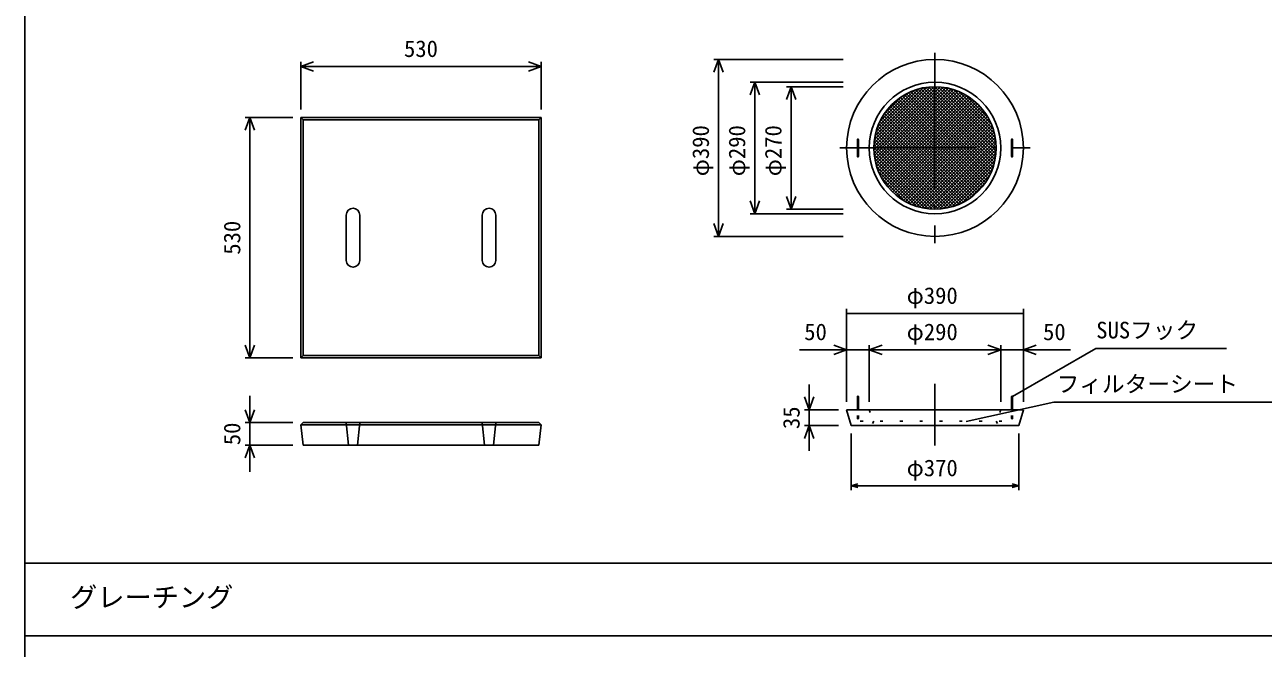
# Model space of a CAD drawing. Units: millimetres, scale not verified. Extents: x 12 to 21012, y 0 to 14850.
# Drawn here: x 9362 to 12094, y 9335 to 10710 of the extents above; entities that cross this region are included whole.
import ezdxf
from ezdxf.enums import TextEntityAlignment as Align

# ---------------------------------------------------------------- set-up
doc = ezdxf.new("R2010")
doc.units = ezdxf.units.MM
doc.header["$LTSCALE"] = 25
doc.linetypes.add('DOTTED', pattern=[1.75, 0.25, -1.5])
doc.linetypes.add('LONG_DASHED_DOTTED', pattern=[15.25, 12, -1.5, 0.25, -1.5])
for name, color, linetype, lineweight in [('CENTER', 7, 'LONG_DASHED_DOTTED', 25), ('DIM', 7, 'Continuous', 25), ('HATCH', 6, 'Continuous', 25), ('OUTLINE', 3, 'Continuous', 25), ('OUTLINE2', 4, 'DOTTED', 25), ('TXT', 7, 'Continuous', 25)]:
    doc.layers.add(name, color=color, linetype=linetype, lineweight=lineweight)
doc.styles.add('ＭＳ ゴシック', font='')
doc.styles.get('ＭＳ ゴシック').set_extended_font_data('MS Gothic')

msp = doc.modelspace()

# ---------------------------------------------------------------- linework, layer by layer
at = {"layer": 'CENTER'}
for p, q in [((11369.96, 10648.43), (11369.96, 10228.43)), ((11159.96, 10438.43), (11579.96, 10438.43)), ((11369.96, 9918.04), (11369.96, 9782.62))]:
    msp.add_line(p, q, dxfattribs=at)
at = {"layer": 'DIM'}
for p, q in [((9971.4, 10618.01), (9999.59, 10628.27)), ((9971.4, 10628.01), (9971.4, 10523.01)), ((10501.4, 10618.01), (10473.21, 10628.27)), ((10501.4, 10628.01), (10501.4, 10523.01)), ((10892.46, 10633.43), (10882.2, 10605.24)), ((10882.46, 10633.43), (11167.46, 10633.43)), ((10892.46, 10243.43), (10892.46, 10633.43)), ((10902.72, 10605.24), (10892.46, 10633.43)), ((9971.4, 10618.01), (10501.4, 10618.01)), ((9999.59, 10607.75), (9971.4, 10618.01)), ((10473.21, 10607.75), (10501.4, 10618.01)), ((10972.46, 10583.43), (10962.2, 10555.24)), ((10962.46, 10583.43), (11167.46, 10583.43)), ((10972.46, 10293.43), (10972.46, 10583.43)), ((10982.72, 10555.24), (10972.46, 10583.43)), ((11052.46, 10573.43), (11042.2, 10545.24)), ((11042.46, 10573.43), (11167.46, 10573.43)), ((11052.46, 10303.43), (11052.46, 10573.43)), ((11062.72, 10545.24), (11052.46, 10573.43)), ((9858.9, 10505.51), (9848.64, 10477.32)), ((9848.9, 10505.51), (9953.9, 10505.51)), ((9858.9, 9975.51), (9858.9, 10505.51)), ((9869.16, 10477.32), (9858.9, 10505.51)), ((11052.46, 10303.43), (11042.2, 10331.62)), ((11062.72, 10331.62), (11052.46, 10303.43)), ((10972.46, 10293.43), (10962.2, 10321.62)), ((10982.72, 10321.62), (10972.46, 10293.43)), ((11042.46, 10303.43), (11167.46, 10303.43)), ((10892.46, 10243.43), (10882.2, 10271.62)), ((10902.72, 10271.62), (10892.46, 10243.43)), ((10962.46, 10293.43), (11167.46, 10293.43)), ((10882.46, 10243.43), (11167.46, 10243.43)), ((11174.96, 10083.54), (11174.96, 9878.54)), ((11564.96, 10083.54), (11564.96, 9878.54)), ((11174.96, 10073.54), (11564.96, 10073.54)), ((9858.9, 9975.51), (9848.64, 10003.7)), ((9869.16, 10003.7), (9858.9, 9975.51)), ((11174.96, 9993.54), (11146.77, 10003.8)), ((11224.96, 9993.54), (11253.15, 10003.8)), ((11224.96, 10003.54), (11224.96, 9878.54)), ((11514.96, 9993.54), (11486.77, 10003.8)), ((11514.96, 10003.54), (11514.96, 9878.54)), ((11564.96, 9993.54), (11593.15, 10003.8)), ((9848.9, 9975.51), (9953.9, 9975.51)), ((11174.96, 9993.54), (11071.44, 9993.54)), ((11146.77, 9983.27), (11174.96, 9993.54)), ((11174.96, 9993.54), (11224.96, 9993.54)), ((11224.96, 9993.54), (11514.96, 9993.54)), ((11253.15, 9983.27), (11224.96, 9993.54)), ((11486.77, 9983.27), (11514.96, 9993.54)), ((11514.96, 9993.54), (11564.96, 9993.54)), ((11564.96, 9993.54), (11514.96, 9993.54)), ((11564.96, 9993.54), (11668.48, 9993.54)), ((11593.15, 9983.27), (11564.96, 9993.54)), ((11092.46, 9861.04), (11092.46, 9916.55)), ((9858.9, 9832.93), (9858.9, 9891.77)), ((11092.46, 9861.04), (11082.2, 9889.23)), ((11102.72, 9889.23), (11092.46, 9861.04)), ((9858.9, 9832.93), (9848.64, 9861.12)), ((9869.16, 9861.12), (9858.9, 9832.93)), ((11082.46, 9861.04), (11157.46, 9861.04)), ((11092.46, 9826.04), (11092.46, 9861.04)), ((9848.9, 9832.93), (9953.9, 9832.93)), ((9858.9, 9782.93), (9858.9, 9832.93)), ((11092.46, 9826.04), (11082.2, 9797.84)), ((11082.46, 9826.04), (11157.46, 9826.04)), ((11092.46, 9826.04), (11092.46, 9770.52)), ((11102.72, 9797.84), (11092.46, 9826.04)), ((11184.96, 9683.54), (11184.96, 9808.54)), ((11554.96, 9683.54), (11554.96, 9808.54)), ((9858.9, 9782.93), (9848.64, 9754.74)), ((9848.9, 9782.93), (9953.9, 9782.93)), ((9858.9, 9782.93), (9858.9, 9724.09)), ((9869.16, 9754.74), (9858.9, 9782.93)), ((11184.96, 9693.54), (11199.45, 9697.42)), ((11554.96, 9693.54), (11540.47, 9697.42)), ((11184.96, 9693.54), (11554.96, 9693.54)), ((11184.96, 9693.54), (11199.45, 9689.65)), ((11554.96, 9693.54), (11540.47, 9689.65))]:
    msp.add_line(p, q, dxfattribs=at)
at = {"layer": 'HATCH'}
for p, q in [((11234.98, 10440.79), (11367.6, 10573.41)), ((11235.04, 10433.78), (11374.61, 10573.35)), ((11235.31, 10448.2), (11360.19, 10573.08)), ((11235.43, 10427.1), (11381.28, 10572.95)), ((11236.12, 10456.07), (11352.32, 10572.27)), ((11236.12, 10420.72), (11387.66, 10572.26)), ((11237.08, 10414.61), (11393.78, 10571.31)), ((11237.51, 10464.53), (11343.86, 10570.88)), ((11343.74, 10570.86), (11502.39, 10412.21)), ((11349.76, 10571.91), (11503.44, 10418.23)), ((11356.04, 10572.71), (11504.24, 10424.51)), ((11362.59, 10573.23), (11504.76, 10431.06)), ((11369.46, 10573.43), (11504.96, 10437.93)), ((11376.7, 10573.26), (11504.79, 10445.17)), ((11384.37, 10572.66), (11504.19, 10452.84)), ((11392.58, 10571.52), (11503.05, 10461.05)), ((11238.27, 10408.72), (11399.66, 10570.12)), ((11239.66, 10473.76), (11334.63, 10568.72)), ((11239.67, 10403.06), (11405.33, 10568.71)), ((11241.28, 10397.6), (11410.79, 10567.11)), ((11242.91, 10484.08), (11324.31, 10565.48)), ((11243.08, 10392.32), (11416.07, 10565.31)), ((11245.05, 10387.22), (11421.17, 10563.34)), ((11247.19, 10382.29), (11426.1, 10561.2)), ((11247.93, 10496.17), (11312.22, 10560.46)), ((11249.48, 10377.51), (11430.87, 10558.9)), ((11251.93, 10372.89), (11435.5, 10556.45)), ((11254.53, 10368.42), (11439.97, 10553.86)), ((11256.91, 10512.22), (11296.17, 10551.48)), ((11257.27, 10364.09), (11444.3, 10551.12)), ((11260.15, 10359.9), (11448.49, 10548.24)), ((11263.17, 10355.84), (11452.55, 10545.22)), ((11285.78, 10543.97), (11475.5, 10354.25)), ((11289.78, 10547.04), (11478.57, 10358.25)), ((11293.92, 10549.98), (11481.5, 10362.39)), ((11298.19, 10552.77), (11484.3, 10366.66)), ((11302.61, 10555.43), (11486.96, 10371.08)), ((11307.17, 10557.94), (11489.47, 10375.64)), ((11311.88, 10560.3), (11491.83, 10380.35)), ((11316.75, 10562.5), (11494.03, 10385.22)), ((11321.78, 10564.54), (11496.07, 10390.25)), ((11326.98, 10566.41), (11497.94, 10395.45)), ((11332.37, 10568.09), (11499.62, 10400.84)), ((11337.95, 10569.58), (11501.11, 10406.42)), ((11401.47, 10569.7), (11501.23, 10469.94)), ((11411.3, 10566.94), (11498.47, 10479.77)), ((11422.55, 10562.77), (11494.29, 10491.02)), ((11436.48, 10555.9), (11487.43, 10504.96)), ((11261.47, 10518.78), (11450.31, 10329.94)), ((11264.55, 10522.77), (11454.3, 10333.02)), ((11266.32, 10351.92), (11456.47, 10542.07)), ((11267.76, 10526.64), (11458.16, 10336.23)), ((11269.6, 10348.13), (11460.25, 10538.79)), ((11271.1, 10530.37), (11461.89, 10339.57)), ((11273.02, 10344.48), (11463.91, 10535.37)), ((11274.57, 10533.96), (11465.49, 10343.04)), ((11276.56, 10340.95), (11467.44, 10531.83)), ((11278.18, 10537.43), (11468.96, 10346.65)), ((11280.24, 10337.56), (11470.83, 10528.15)), ((11281.91, 10540.77), (11472.3, 10350.38)), ((11284.05, 10334.29), (11474.09, 10524.34)), ((11287.99, 10331.16), (11477.22, 10520.4)), ((11292.06, 10328.17), (11480.22, 10516.33)), ((11245.98, 10491.85), (11423.38, 10314.45)), ((11248.19, 10496.71), (11428.24, 10316.66)), ((11250.55, 10501.42), (11432.94, 10319.02)), ((11253.07, 10505.97), (11437.5, 10321.54)), ((11255.73, 10510.38), (11441.91, 10324.2)), ((11258.53, 10514.65), (11446.18, 10327)), ((11296.28, 10325.31), (11483.08, 10512.11)), ((11300.63, 10322.59), (11485.8, 10507.76)), ((11305.12, 10320.02), (11488.37, 10503.26)), ((11309.77, 10317.59), (11490.8, 10498.62)), ((11314.57, 10315.32), (11493.07, 10493.82)), ((11319.52, 10313.2), (11495.18, 10488.86)), ((11237.58, 10464.89), (11396.42, 10306.05)), ((11238.87, 10470.68), (11402.2, 10307.34)), ((11240.36, 10476.25), (11407.78, 10308.84)), ((11242.06, 10481.63), (11413.16, 10310.53)), ((11243.93, 10486.82), (11418.35, 10312.4)), ((11324.65, 10311.26), (11497.13, 10483.74)), ((11329.95, 10309.49), (11498.9, 10478.43)), ((11335.45, 10307.92), (11500.47, 10472.94)), ((11341.14, 10306.54), (11501.85, 10467.24)), ((11347.06, 10305.39), (11503, 10461.33)), ((11234.96, 10439.23), (11370.75, 10303.43)), ((11235.18, 10446.08), (11377.61, 10303.65)), ((11235.71, 10452.62), (11384.15, 10304.18)), ((11236.52, 10458.88), (11390.41, 10304.99)), ((11353.22, 10304.47), (11503.92, 10455.17)), ((11359.64, 10303.82), (11504.56, 10448.75)), ((11366.37, 10303.48), (11504.91, 10442.02)), ((11373.43, 10303.47), (11504.91, 10434.95)), ((11235.11, 10432), (11363.53, 10303.58)), ((11235.69, 10424.35), (11355.88, 10304.17)), ((11236.81, 10416.17), (11347.7, 10305.28)), ((11238.59, 10407.31), (11338.84, 10307.07)), ((11380.9, 10303.87), (11504.51, 10427.48)), ((11388.86, 10304.76), (11503.63, 10419.53)), ((11397.43, 10306.25), (11502.13, 10410.96)), ((11241.3, 10397.53), (11329.06, 10309.78)), ((11245.41, 10386.35), (11317.88, 10313.88)), ((11406.8, 10308.55), (11499.83, 10401.59)), ((11417.33, 10312.01), (11496.37, 10391.06)), ((11252.11, 10372.58), (11304.11, 10320.58)), ((11429.81, 10317.42), (11490.97, 10378.58)), ((11447.09, 10327.64), (11480.75, 10361.3)), ((11270.81, 10346.81), (11278.34, 10339.28))]:
    msp.add_line(p, q, dxfattribs=at)
at = {"layer": 'OUTLINE'}
for p, q in [((10501.4, 10505.51), (9971.4, 10505.51)), ((9971.4, 9975.51), (9971.4, 10505.51)), ((9976.4, 10500.51), (9971.4, 10505.51)), ((10496.4, 10500.51), (9976.4, 10500.51)), ((9976.4, 9980.51), (9976.4, 10500.51)), ((10496.4, 10500.51), (10501.4, 10505.51)), ((10496.4, 9980.51), (10496.4, 10500.51)), ((10501.4, 9975.51), (10501.4, 10505.51)), ((11198.96, 10419.43), (11198.96, 10457.43)), ((11200.96, 10419.43), (11200.96, 10457.43)), ((11538.96, 10419.43), (11538.96, 10457.43)), ((11540.96, 10419.43), (11540.96, 10457.43)), ((10071.4, 10190.51), (10071.4, 10290.51)), ((10101.4, 10190.51), (10101.4, 10290.51)), ((10371.4, 10190.51), (10371.4, 10290.51)), ((10401.4, 10190.51), (10401.4, 10290.51)), ((9976.4, 9980.51), (9971.4, 9975.51)), ((10501.4, 9975.51), (9971.4, 9975.51)), ((10496.4, 9980.51), (9976.4, 9980.51)), ((10496.4, 9980.51), (10501.4, 9975.51)), ((11198.96, 9890.04), (11198.96, 9861.04)), ((11200.96, 9890.04), (11200.96, 9861.04)), ((11538.96, 9890.04), (11538.96, 9861.04)), ((11540.96, 9890.04), (11540.96, 9861.04)), ((11174.96, 9861.04), (11184.96, 9826.04)), ((11174.96, 9861.04), (11564.96, 9861.04)), ((11564.96, 9861.04), (11554.96, 9826.04)), ((9971.4, 9827.93), (9976.4, 9832.93)), ((9971.4, 9827.93), (10501.4, 9827.93)), ((9971.4, 9827.93), (9976.4, 9782.93)), ((10496.4, 9832.93), (9976.4, 9832.93)), ((10071.4, 9832.93), (10076.4, 9782.93)), ((10096.4, 9782.93), (10101.4, 9832.93)), ((10371.4, 9832.93), (10376.4, 9782.93)), ((10396.4, 9782.93), (10401.4, 9832.93)), ((10496.4, 9832.93), (10501.4, 9827.93)), ((10496.4, 9782.93), (10501.4, 9827.93)), ((11184.96, 9826.04), (11554.96, 9826.04)), ((9976.4, 9782.93), (10496.4, 9782.93))]:
    msp.add_line(p, q, dxfattribs=at)
for radius in [195, 145, 135]:
    msp.add_circle((11369.96, 10438.43), radius, dxfattribs=at)
for centre, radius, start, end in [((11199.96, 10457.43), 1, 0, 180), ((11539.96, 10457.43), 1, 0, 180), ((11199.96, 10419.43), 1, 180, 0), ((11539.96, 10419.43), 1, 180, 0), ((10086.4, 10290.51), 15, 0, 180), ((10386.4, 10290.51), 15, 0, 180), ((10086.4, 10190.51), 15, 180, 0), ((10386.4, 10190.51), 15, 180, 0), ((11199.96, 9890.04), 1, 0, 180), ((11539.96, 9890.04), 1, 0, 180)]:
    msp.add_arc(centre, radius, start, end, dxfattribs=at)
at = {"layer": 'OUTLINE2'}
for p, q in [((11198.96, 9842.04), (11198.96, 9861.04)), ((11200.96, 9842.04), (11200.96, 9861.04)), ((11224.96, 9861.04), (11234.96, 9836.04)), ((11514.96, 9861.04), (11504.96, 9836.04)), ((11538.96, 9842.04), (11538.96, 9861.04)), ((11540.96, 9842.04), (11540.96, 9861.04)), ((11204.96, 9836.04), (11534.96, 9836.04)), ((11234.96, 9836.04), (11229.96, 9826.04)), ((11504.96, 9836.04), (11509.96, 9826.04))]:
    msp.add_line(p, q, dxfattribs=at)
for centre in [(11199.96, 9842.04), (11539.96, 9842.04)]:
    msp.add_arc(centre, 1, 180, 0, dxfattribs=at)
at = {"layer": 'TXT'}
for p, q in [((9362.5, 13132.57), (9362.5, 7972.57)), ((11540.96, 9890.04), (11724.9, 9996.23)), ((11724.9, 9996.23), (12013.08, 9996.23)), ((11632.14, 9877.48), (11438.61, 9834.84)), ((11632.14, 9877.48), (12163.74, 9877.48)), ((9362.5, 9522.57), (18762.5, 9522.57)), ((9362.5, 9362.57), (18762.5, 9362.57))]:
    msp.add_line(p, q, dxfattribs=at)

# ---------------------------------------------------------------- texts
at = {"layer": 'DIM', "style": 'ＭＳ ゴシック'}
for s, p in [('530', (10198.9, 10628.01)), ('φ390', (11307.46, 10083.54)), ('50', (11081.6, 10003.54)), ('φ290', (11307.46, 10003.54)), ('50', (11608.32, 10003.54)), ('φ370', (11307.46, 9703.54))]:
    msp.add_text(s, height=36.66, dxfattribs=at).set_placement(p, align=Align.BOTTOM_LEFT)
for s, p in [('φ390', (10882.46, 10375.93)), ('φ290', (10962.46, 10375.93)), ('φ270', (11042.46, 10375.93)), ('530', (9848.9, 10203.01)), ('35', (11082.46, 9818.54)), ('50', (9848.9, 9782.93))]:
    msp.add_text(s, height=36.66, rotation=90, dxfattribs=at).set_placement(p, align=Align.BOTTOM_LEFT)
at = {"layer": 'TXT', "style": 'ＭＳ ゴシック'}
for s, height, p in [('SUSフック', 36.66, (11725.56, 10007.4)), ('フィルターシート', 36.66, (11638.28, 9888.63)), ('グレーチング', 43.99, (9462.5, 9412.57))]:
    msp.add_text(s, height=height, dxfattribs=at).set_placement(p, align=Align.BOTTOM_LEFT)

doc.saveas('drawing.dxf')
